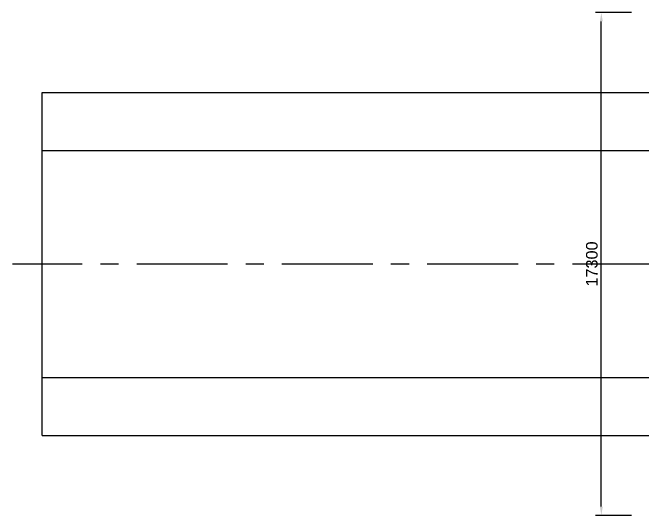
# Model space of a CAD drawing. Header units: millimetres. Extents: x 1231188 to 3899118, y -5478610 to -489530.
# Drawn here: x 3068147 to 3089861, y -2981087 to -2963787 of the extents above; entities that cross this region are included whole.
import ezdxf

# ---------------------------------------------------------------- set-up
doc = ezdxf.new("R2010")
doc.units = ezdxf.units.MM
doc.header["$LTSCALE"] = 25
doc.header["$MEASUREMENT"] = 0
doc.header["$PDMODE"] = 3
doc.linetypes.add('CENTER', pattern=[2, 1.25, -0.25, 0.25, -0.25])
doc.layers.get('Defpoints').update_dxf_attribs({"color": 230, "lineweight": 9})
doc.layers.add('DIM', color=8, linetype='Continuous', lineweight=13)
doc.layers.add('Slab', color=1, linetype='Continuous', lineweight=25)
doc.layers.add('SLOPEEARTH', color=3, linetype='Continuous')
doc.styles.add('ARIAL', font='arial.ttf', dxfattribs={"height": 400})
doc.styles.get("Standard").update_dxf_attribs({"font": 'swissl.ttf'})
doc.dimstyles.new('dim-50', dxfattribs={"dimtxt": 200, "dimasz": 200, "dimexe": 20, "dimexo": 20, "dimgap": 0.09, "dimtad": 0, "dimdec": 0, "dimzin": 0, "dimdsep": 46, "dimtxsty": 'Standard', "dimcen": 0.09, "dimclrd": 5, "dimclrt": 5, "dimazin": 0, "dimtfac": 1, "dimtdec": 0, "dimtofl": 0, "dimtmove": 0, "dimatfit": 3, "dimfxl": 1, "dimtolj": 1, "dimtzin": 0, "dimarcsym": 0})

# ---------------------------------------------------------------- blocks, each defined once
blk = doc.blocks.new('*D619')
at = {"layer": 'Defpoints', "color": 0, "lineweight": -2, "ltscale": 150, "transparency": 16777216}
for p in [(3088413, -2963787), (3089656, -2963787), (3089656, -2981087)]:
    blk.add_point(p, dxfattribs=at)
at = {"layer": 'DIM', "color": 0, "lineweight": -2, "ltscale": 150, "transparency": 16777216}
for p, q in [((3089456, -2963787), (3088213, -2963787)), ((3089456, -2981087), (3088213, -2981087))]:
    blk.add_line(p, q, dxfattribs=at)
at = {"layer": 'DIM', "color": 5, "lineweight": -2, "ltscale": 150, "transparency": 16777216}
blk.add_line((3088413, -2980787), (3088413, -2964087), dxfattribs=at)
for points in [[(3088363, -2964087), (3088463, -2964087), (3088413, -2963787)], [(3088363, -2980787), (3088463, -2980787), (3088413, -2981087)]]:
    blk.add_solid(points, dxfattribs=at)
at = {"layer": 'DIM', "color": 2, "ltscale": 150, "transparency": 16777216, "insert": (3088089, -2972437), "char_height": 400, "attachment_point": 5, "rotation": 90, "style": 'ARIAL'}
blk.add_mtext('\\A1;17300', dxfattribs=at)

msp = doc.modelspace()

# ---------------------------------------------------------------- linework, layer by layer
at = {"layer": 'Slab', "ltscale": 400}
for p, q in [((3069167.07901, -2966537, 4140.15585), (3091237.10716, -2966537, 46691.78814)), ((3069167.07901, -2978337, 4140.15585), (3069167.07901, -2966537, 4140.15585)), ((3069167.07901, -2968537, 4140.15585), (3097567.53714, -2968537, 46691.78814)), ((3069167.07901, -2976337, 4140.15585), (3097567.53714, -2976337, 46691.78814)), ((3069167.07901, -2978337, 4140.15585), (3091237.10716, -2978337, 46691.78814))]:
    msp.add_line(p, q, dxfattribs=at)
at = {"layer": 'SLOPEEARTH', "color": 0, "linetype": 'CENTER', "lineweight": -3, "ltscale": 100}
msp.add_line((3125545.50942, -2972437), (3068147.16035, -2972437, 4140.15585), dxfattribs=at)

# ---------------------------------------------------------------- dimensions: what is measured, and where the dimension line sits
at = {"layer": 'DIM', "ltscale": 150}
dim = msp.add_linear_dim(base=(3088413.49842, -2963787), p1=(3089656, -2981087), p2=(3089656, -2963787), angle=90, dimstyle='dim-50', override={"dimtxt": 300, "dimasz": 300, "dimexe": 200, "dimexo": 200, "dimgap": 120, "dimtad": 1, "dimtxsty": 'ARIAL', "dimclrt": 2}, dxfattribs=at)
dim.commit()
dim.dimension.update_dxf_attribs({"geometry": '*D619', "text_midpoint": (3088089.1328, -2972437)})

doc.saveas('drawing.dxf')
